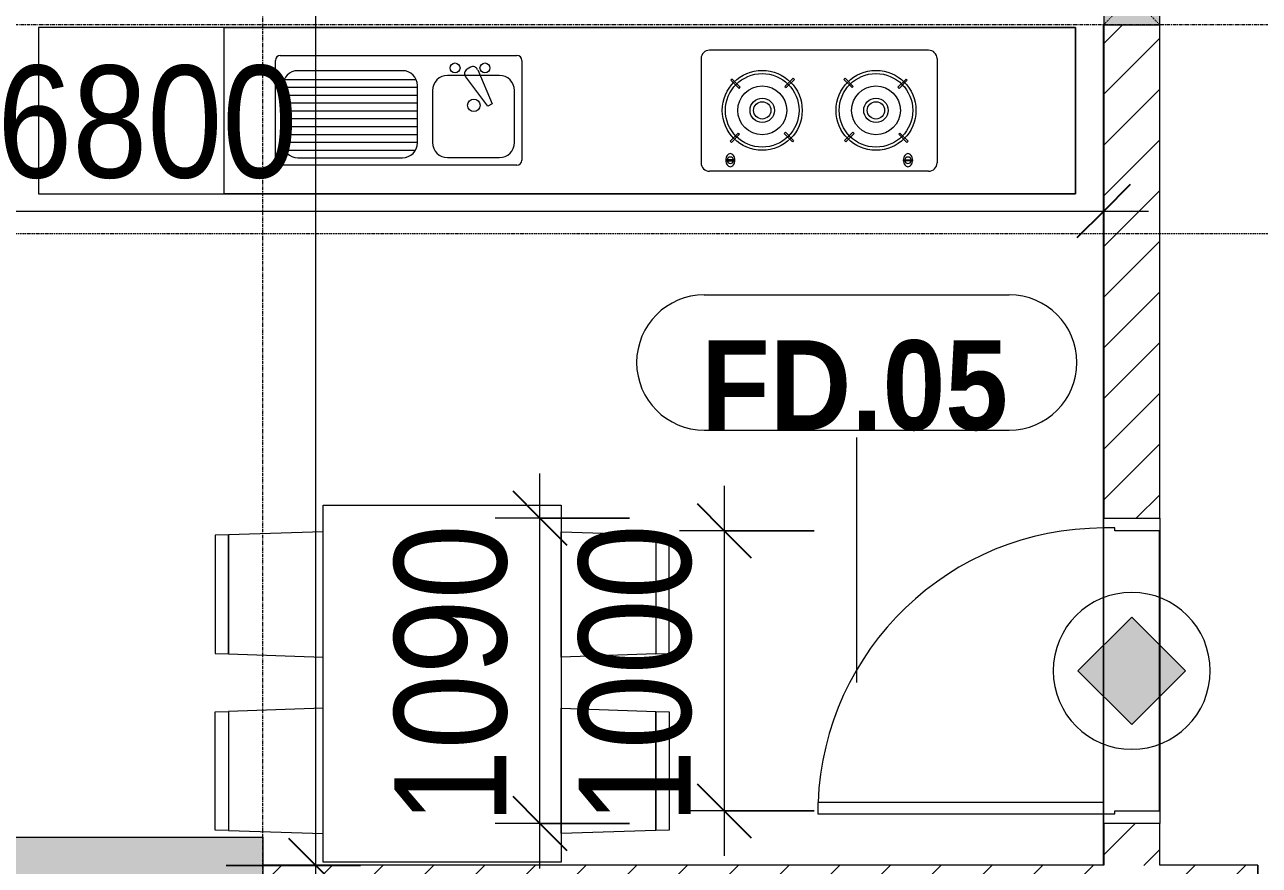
# Model space of a CAD drawing. Header units: millimetres. Extents: x 962 to 241049, y -15958 to 84407.
# Drawn here: x 101182 to 105587, y 45436 to 48437 of the extents above; entities that cross this region are included whole.
import ezdxf

# ---------------------------------------------------------------- set-up
doc = ezdxf.new("R2010")
doc.units = ezdxf.units.MM
for name, pattern in [('Dash', [6, 3, -3]), ('Dash Dot 3_16_', [7.9375, 4.7625, -1.5875, 0, -1.5875]), ('Grid Line', [22.225, 12.7, -3.175, 3.175, -3.175])]:
    doc.linetypes.add(name, pattern=pattern)
for name, color, linetype, lineweight in [('0-1', 7, 'Continuous', 5), ('A-ANNO-DIMS', 211, 'Continuous', 9), ('A-ANNO-DIMS-160', 211, 'Continuous', 9), ('A-ANNO-NOTE', 131, 'Continuous', 9), ('A-DETL-GENF-2', 1, 'Continuous', 9), ('A-DOOR-3', 1, 'Continuous', 9), ('A-DOOR-FRAM-1', 1, 'Continuous', 9), ('A-DOOR-IDEN', 31, 'Continuous', 9), ('A-FLOR', 192, 'Continuous', 9), ('A-FLOR-2', 9, 'Continuous', 9), ('A-WALL', 113, 'Continuous', 9), ('A-WALL-3', 113, 'Continuous', 18), ('A-WALL-PATT-2', 111, 'Continuous', 9), ('G-ANNO-SYMB-1', 111, 'Dash Dot 3_16_', 18), ('I-FURN', 30, 'Continuous', 9), ('I-FURN-1', 254, 'Continuous', 9), ('S-COLS', 52, 'Continuous', 9), ('S-COLS-2', 7, 'Continuous', 18), ('S-COLS-3', 250, 'Continuous', 9), ('S-COLS-6', 52, 'Continuous', 18), ('S-COLS-HDLN', 52, 'Dash', 9), ('S-GRID-1', 1, 'Grid Line', 9)]:
    doc.layers.add(name, color=color, linetype=linetype, lineweight=lineweight)
doc.styles.add('Arial_B_5', font='arialbd_0.ttf', dxfattribs={"width": 0.9, "height": 320})
doc.styles.add('UTM Avo', font='UTM Avo.ttf', dxfattribs={"width": 0.9, "height": 400})
doc.dimstyles.new('1_Dim_chi_tiet_2_5', dxfattribs={"dimscale": 304.8, "dimtxt": 399.720379, "dimasz": 0.629921, "dimexe": 0.524934, "dimexo": 0.0625, "dimgap": 0.052493, "dimtad": 1, "dimdec": 0, "dimrnd": 5, "dimzin": 0, "dimdsep": 46, "dimtxsty": 'UTM Avo', "dimblk1": 'OBLIQUE', "dimblk2": 'OBLIQUE', "dimsah": 1, "dimcen": 0.09, "dimdle": 0.524934, "dimazin": 0, "dimtfac": 1, "dimtdec": 4, "dimtix": 1, "dimtmove": 0, "dimatfit": 3, "dimfxl": 1.049869, "dimfxlon": 1, "dimtvp": 1, "dimtolj": 1, "dimtzin": 0, "dimarcsym": 2})
doc.dimstyles.new('1_Dim_chi_tiet_2_5_1', dxfattribs={"dimscale": 304.8, "dimtxt": 399.720379, "dimasz": 0.629921, "dimexe": 0.524934, "dimexo": 0.0625, "dimgap": 0.052493, "dimtad": 1, "dimdec": 0, "dimrnd": 5, "dimzin": 0, "dimdsep": 46, "dimtxsty": 'UTM Avo', "dimblk1": 'OBLIQUE', "dimblk2": 'OBLIQUE', "dimsah": 1, "dimcen": 0.09, "dimdle": 0.524934, "dimazin": 0, "dimtfac": 1, "dimtdec": 4, "dimtix": 1, "dimtmove": 0, "dimatfit": 3, "dimfxl": 1.049869, "dimfxlon": 1, "dimtvp": 1, "dimtolj": 1, "dimtzin": 0, "dimarcsym": 2})
pattern_1 = [(45, (63179.03, 0), (-90.50967, 90.50967), [])]

# ---------------------------------------------------------------- blocks, each defined once
blk = doc.blocks.new('M_Concrete-Rectangular-Column2 - 400x1300-812637-TKCS_MB TẦNG 1')
at = {"layer": 'S-COLS'}
blk.add_hatch(color=256, dxfattribs=at).paths.add_polyline_path([(-650, 200), (-650, -200), (650, -200), (650, 200), (-180.7, 200)])
at = {"layer": 'S-COLS-2'}
for p, q in [((-650, 200), (650, 200)), ((-650, -200), (-650, 200)), ((650, 200), (650, -200)), ((650, -200), (-650, -200))]:
    blk.add_line(p, q, dxfattribs=at)
blk = doc.blocks.new('NCV_TKTC_KET CAU_rvt-1-TKCS_MB TẦNG 1')
at = {"layer": 'S-COLS-3', "rotation": 180}
blk.add_blockref('M_Concrete-Rectangular-Column2 - 400x1300-812637-TKCS_MB TẦNG 1', (38202.6, 45336.9), dxfattribs=at)
blk = doc.blocks.new('HE BEP A1 - HE BEP A 2-842831-TKCS_MB TẦNG 1')
at = {"layer": 'I-FURN'}
for p, q in [((662.4, 594.4), (0, 594.4)), ((0, 594.4), (0, 0)), ((662.4, 0), (662.4, 594.4)), ((662.4, 594.4), (3700, 594.4)), ((662.4, 0), (662.4, 594.4)), ((3700, 594.4), (3700, 0)), ((3700, 594.4), (3700, 0)), ((862.4, 494.4), (1706.9, 494.4)), ((3175.6, 513.2), (2394, 513.2)), ((844.9, 120.7), (844.9, 476.9)), ((1541.1, 452.3), (1528.6, 445.1)), ((1566.6, 443.1), (1618.1, 322.3)), ((1724.4, 476.9), (1724.4, 120.7)), ((2364, 483.2), (2364, 111.2)), ((3205.6, 483.2), (3205.6, 111.2)), ((876.4, 408.9), (1346.8, 408.9)), ((1298.3, 440.1), (924.9, 440.1)), ((1644.4, 423.2), (1459, 423.2)), ((1602.7, 313.4), (1523.8, 418.4)), ((2474.5, 410.3), (2470.1, 405.9)), ((2470.1, 405.9), (2499.2, 376.7)), ((2503.6, 381.1), (2474.5, 410.3)), ((2692.1, 413), (2663, 383.9)), ((2667.3, 379.5), (2696.5, 408.6)), ((2696.5, 408.6), (2692.1, 413)), ((2873.2, 408.6), (2877.5, 413)), ((2902.3, 379.5), (2873.2, 408.6)), ((2877.5, 413), (2906.7, 383.9)), ((3066, 381.1), (3095.1, 410.3)), ((3099.5, 405.9), (3070.4, 376.7)), ((3095.1, 410.3), (3099.5, 405.9)), ((871.5, 386.8), (871.5, 182.3)), ((871.5, 380.9), (1351.6, 380.9)), ((871.5, 352.9), (1351.6, 352.9)), ((1351.6, 182.3), (1351.6, 386.8)), ((1405.6, 369.9), (1405.6, 183.2)), ((1697.8, 183.2), (1697.8, 369.9)), ((2499.2, 376.7), (2503.6, 381.1)), ((2663, 383.9), (2667.3, 379.5)), ((2906.7, 383.9), (2902.3, 379.5)), ((3070.4, 376.7), (3066, 381.1)), ((871.5, 324.9), (1351.6, 324.9)), ((1618.1, 322.3), (1602.7, 313.4)), ((871.5, 296.9), (1351.6, 296.9)), ((871.5, 268.9), (1351.6, 268.9)), ((871.5, 240.9), (1351.6, 240.9)), ((871.5, 212.9), (1351.6, 212.9)), ((871.5, 184.9), (1351.6, 184.9)), ((2467.4, 188.3), (2496.5, 217.4)), ((2471.8, 183.9), (2467.4, 188.3)), ((2500.9, 213), (2471.8, 183.9)), ((2496.5, 217.4), (2500.9, 213)), ((2660.2, 215.8), (2664.6, 220.2)), ((2689.3, 186.7), (2660.2, 215.8)), ((2664.6, 220.2), (2693.7, 191.1)), ((2693.7, 191.1), (2689.3, 186.7)), ((2905, 220.2), (2875.9, 191.1)), ((2875.9, 191.1), (2880.3, 186.7)), ((2880.3, 186.7), (2909.4, 215.8)), ((2909.4, 215.8), (2905, 220.2)), ((3073.1, 217.4), (3068.7, 213)), ((3068.7, 213), (3097.9, 183.9)), ((3102.3, 188.3), (3073.1, 217.4)), ((3097.9, 183.9), (3102.3, 188.3)), ((877.9, 156.9), (1345.2, 156.9)), ((1706.9, 103.2), (862.4, 103.2)), ((924.9, 128.9), (1298.3, 128.9)), ((1459, 129.9), (1644.4, 129.9)), ((2451.6, 122.3), (2451.6, 118.3)), ((2484.1, 122.3), (2451.6, 122.3)), ((2451.6, 118.3), (2484.1, 118.3)), ((2484.1, 118.3), (2484.1, 122.3)), ((3085.5, 118.3), (3085.5, 122.3)), ((3085.5, 122.3), (3118, 122.3)), ((3118, 118.3), (3085.5, 118.3)), ((3118, 122.3), (3118, 118.3)), ((3175.6, 81.2), (2394, 81.2)), ((0, 0), (662.4, 0)), ((3700, 0), (662.4, 0))]:
    blk.add_line(p, q, dxfattribs=at)
for centre, radius in [((1485.9, 449.9), 17.8), ((1592.6, 449.9), 17.8), ((2581.9, 298.5), 142.6), ((2987.7, 298.5), 142.6), ((2581.9, 298.5), 131.3), ((2987.7, 298.5), 131.3), ((2581.9, 298.5), 87.2), ((2987.7, 298.5), 87.2), ((1552.8, 316.6), 22.2), ((2581.9, 298.5), 43.6), ((2581.9, 298.5), 30.9), ((2987.7, 298.5), 43.6), ((2987.7, 298.5), 30.9)]:
    blk.add_circle(centre, radius, dxfattribs=at)
for centre, radius, start, end in [((862.4, 476.9), 17.5, 90, 180), ((1706.9, 476.9), 17.5, 0, 90), ((2394, 483.2), 30, 90, 180), ((3175.6, 483.2), 30, 360, 90), ((1537.5, 429.7), 17.8, 119.9521, 219.4618), ((1549.9, 436.9), 17.8, 20.5379, 119.9521), ((924.9, 386.8), 53.3, 90, 180), ((1298.3, 386.8), 53.3, 360, 90), ((1459, 369.9), 53.3, 90, 180), ((1644.4, 369.9), 53.3, 360, 90), ((924.9, 182.3), 53.3, 180, 270), ((1298.3, 182.3), 53.3, 270, 360), ((1459, 183.2), 53.3, 180, 270), ((1644.4, 183.2), 53.3, 270, 360), ((2476.6, 123.1), 24.7, 145.204, 163.9419), ((2471.3, 126.9), 18.1, 120.7976, 145.204), ((2467.9, 132.6), 11.5, 90, 120.7976), ((2467.9, 132.6), 11.5, 59.2024, 90), ((2464.5, 126.9), 18.1, 34.796, 59.2024), ((2459.1, 123.1), 24.7, 16.0581, 34.796), ((3110.5, 123.1), 24.7, 145.204, 163.9419), ((3105.2, 126.9), 18.1, 120.7976, 145.204), ((3101.8, 132.6), 11.5, 90, 120.7976), ((3101.8, 132.6), 11.5, 59.2024, 90), ((3098.4, 126.9), 18.1, 34.796, 59.2024), ((3093, 123.1), 24.7, 16.0581, 34.796), ((862.4, 120.7), 17.5, 180, 270), ((1706.9, 120.7), 17.5, 270, 360), ((2394, 111.2), 30, 180, 270), ((2485.1, 120.7), 33.5, 163.9419, 180), ((2485.1, 120.7), 33.5, 180, 196.0581), ((2476.6, 118.2), 24.7, 196.0581, 214.796), ((2467.8, 120.3), 11.6, 9.9102, 170.0898), ((2467.8, 120.3), 11.6, 189.7177, 350.2823), ((2471.3, 114.5), 18.1, 214.796, 239.2024), ((2467.9, 108.8), 11.5, 239.2024, 270), ((2467.9, 108.8), 11.5, 270, 300.7976), ((2464.5, 114.5), 18.1, 300.7976, 325.204), ((2459.1, 118.2), 24.7, 325.204, 343.9419), ((2450.6, 120.7), 33.5, 0, 16.0581), ((2450.6, 120.7), 33.5, 343.9419, 0), ((3119, 120.7), 33.5, 163.9419, 180), ((3119, 120.7), 33.5, 180, 196.0581), ((3110.5, 118.2), 24.7, 196.0581, 214.796), ((3105.2, 114.5), 18.1, 214.796, 239.2024), ((3101.8, 120.3), 11.6, 9.9102, 170.0898), ((3101.8, 120.3), 11.6, 189.7177, 350.2823), ((3101.8, 108.8), 11.5, 239.2024, 270), ((3101.8, 108.8), 11.5, 270, 300.7976), ((3098.4, 114.5), 18.1, 300.7976, 325.204), ((3093, 118.2), 24.7, 325.204, 343.9419), ((3084.5, 120.7), 33.5, 0, 16.0581), ((3084.5, 120.7), 33.5, 343.9419, 0), ((3175.6, 111.2), 30, 270, 0)]:
    blk.add_arc(centre, radius, start, end, dxfattribs=at)
at = {"layer": 'I-FURN-1'}
for p, q in [((3700, 594.4), (0, 594.4)), ((0, 594.4), (0, 0)), ((3700, 0), (3700, 594.4)), ((0, 0), (3700, 0))]:
    blk.add_line(p, q, dxfattribs=at)
blk = doc.blocks.new('RES_BAN AN 1 - RES_BAN AN 1-842837-TKCS_MB TẦNG 1')
at = {"layer": 'I-FURN-1'}
for p, q in [((-425, 1275), (425, 1275)), ((-425, 0), (-425, 1275)), ((425, 1275), (425, 0)), ((-761.9, 1168.8), (-809.6, 1167.2)), ((-809.6, 1167.2), (-809.6, 745.3)), ((-425, 1180), (-761.9, 1168.8)), ((-761.9, 1168.8), (-761.9, 743.8)), ((-761.9, 743.8), (-761.9, 1168.8)), ((-425, 732.5), (-425, 1180)), ((425, 1180), (761.9, 1168.8)), ((425, 732.5), (425, 1180)), ((761.9, 1168.8), (761.9, 743.8)), ((761.9, 1168.8), (761.9, 743.8)), ((809.6, 1167.2), (761.9, 1168.8)), ((809.6, 745.3), (809.6, 1167.2)), ((-809.6, 745.3), (-761.9, 743.8)), ((-761.9, 743.8), (-425, 732.5)), ((761.9, 743.8), (425, 732.5)), ((761.9, 743.8), (809.6, 745.3)), ((-809.6, 536.9), (-761.9, 538.5)), ((-809.6, 115.1), (-809.6, 536.9)), ((-425, 549.7), (-761.9, 538.5)), ((-761.9, 538.5), (-761.9, 113.5)), ((-761.9, 538.5), (-761.9, 113.5)), ((-425, 102.3), (-425, 549.7)), ((425, 549.7), (761.9, 538.5)), ((425, 102.3), (425, 549.7)), ((761.9, 538.5), (761.9, 113.5)), ((761.9, 538.5), (809.6, 536.9)), ((761.9, 113.5), (761.9, 538.5)), ((809.6, 536.9), (809.6, 115.1)), ((-761.9, 113.5), (-809.6, 115.1)), ((-761.9, 113.5), (-425, 102.3)), ((761.9, 113.5), (425, 102.3)), ((809.6, 115.1), (761.9, 113.5)), ((425, 0), (-425, 0))]:
    blk.add_line(p, q, dxfattribs=at)
blk = doc.blocks.new('NCV_TKTC_TANG 1_rvt-1-TKCS_MB TẦNG 1')
at = {"layer": 'A-FLOR-2'}
for p, q in [((41852.6, 45436.9), (41852.6, 48436.9)), ((41852.4, 46677.4), (41852.4, 45587.4)), ((42052.4, 45630.3), (42052.4, 46630.3))]:
    blk.add_line(p, q, dxfattribs=at)
at = {"layer": 'I-FURN-1'}
for name, p in [('HE BEP A1 - HE BEP A 2-842831-TKCS_MB TẦNG 1', (38052.6, 47832.6)), ('RES_BAN AN 1 - RES_BAN AN 1-842837-TKCS_MB TẦNG 1', (39492.6, 45446.9))]:
    blk.add_blockref(name, p, dxfattribs=at)
blk = doc.blocks.new('G1_SOF - BO TRU - 200x200-V240-TKCS_MB TẦNG 1')
at = {"layer": 'S-COLS'}
blk.add_hatch(color=256, dxfattribs=at).paths.add_polyline_path([(-100, -100), (100, -100), (100, 100), (-100, 100), (-100, -53)])
at = {"layer": 'S-COLS-6'}
for p, q in [((100, 100), (-100, 100)), ((-100, 100), (-100, -100)), ((100, -100), (100, 100)), ((-100, -100), (100, -100))]:
    blk.add_line(p, q, dxfattribs=at)
at = {"layer": 'S-COLS-HDLN'}
for p, q in [((100, 100), (-100, -100)), ((-100, 100), (100, -100))]:
    blk.add_line(p, q, dxfattribs=at)
blk = doc.blocks.new('FD_05 - FD_05-1000x2200mm-835433-TKCS_MB TẦNG 1')
at = {"layer": 'A-DETL-GENF-2'}
for p, q in [((510, -100), (470, -100)), ((470, -100), (470, -1120)), ((510, -1120), (510, -100)), ((470, -1120), (510, -1120))]:
    blk.add_line(p, q, dxfattribs=at)
blk.add_arc((510, -100), 1020, 180, 267.7525, dxfattribs=at)
at = {"layer": 'A-DOOR-FRAM-1'}
for p, q in [((-545, 100), (-500, 100)), ((-545, -100), (-545, 100)), ((-500, 100), (-500, -60)), ((500, 100), (545, 100)), ((500, -60), (500, 100)), ((545, 100), (545, -100)), ((-500, -60), (-510, -60)), ((-510, -60), (-510, -100)), ((510, -60), (500, -60)), ((510, -100), (510, -60)), ((-510, -100), (-545, -100)), ((545, -100), (510, -100))]:
    blk.add_line(p, q, dxfattribs=at)
blk = doc.blocks.new('DIMBLOCK174-TKCS_MB TẦNG 1')
at = {"layer": 'A-ANNO-DIMS-160'}
for p, q in [((102220.3, 45275.3), (102220.3, 53595.3)), ((101900.3, 53435.3), (102380.3, 53435.3)), ((102220.3, 53435.3), (101900.3, 53435.3)), ((101900.3, 45435.3), (102380.3, 45435.3)), ((102220.3, 45435.3), (101900.3, 45435.3))]:
    blk.add_line(p, q, dxfattribs=at)
at = {"layer": 'A-ANNO-DIMS-160', "lineweight": 25}
for p, q in [((102220.3, 53435.3), (102124.3, 53531.3)), ((102220.3, 53435.3), (102316.3, 53339.3)), ((102220.3, 45435.3), (102124.3, 45531.3)), ((102220.3, 45435.3), (102316.3, 45339.3))]:
    blk.add_line(p, q, dxfattribs=at)
at = {"layer": 'A-ANNO-DIMS-160', "color": 0, "insert": (101700.7, 48887.5), "char_height": 400, "width": 1314.636, "attachment_point": 1, "rotation": 90, "line_spacing_factor": 1.110334, "style": 'UTM Avo'}
blk.add_mtext('8000', dxfattribs=at)
blk = doc.blocks.new('_Oblique')
at = {"color": 0, "linetype": 'ByBlock', "lineweight": -2}
blk.add_line((-0.5, -0.5), (0.5, 0.5), dxfattribs=at)
blk = doc.blocks.new('HDNDCT_GHI CHÚ CỬA CHỐNG CHÁY EI30 - HDNDCT_GHI CHÚ CỬA CHỐNG CHÁY EI30-2461928-TKCS_MB TẦNG 1')
at = {"layer": 'A-ANNO-NOTE'}
blk.add_hatch(color=256, dxfattribs=at).paths.add_polyline_path([(-1.2, 0), (0, 1.2), (1.2, 0), (0, -1.2)])
for p, q in [((0, 1.2), (-1.2, 0)), ((1.2, 0), (0, 1.2)), ((-1.2, 0), (0, -1.2)), ((0, -1.2), (1.2, 0))]:
    blk.add_line(p, q, dxfattribs=at)
for start, end in [(360, 180), (180, 360)]:
    blk.add_arc((0, 0), 1.75, start, end, dxfattribs=at)
blk = doc.blocks.new('DIMBLOCK250-TKCS_MB TẦNG 1')
at = {"layer": 'A-ANNO-DIMS-160'}
for p, q in [((103678.2, 46790.3), (103678.2, 45470.3)), ((103998.2, 46630.3), (103518.2, 46630.3)), ((103678.2, 46630.3), (103998.2, 46630.3)), ((103998.2, 45630.3), (103518.2, 45630.3)), ((103678.2, 45630.3), (103998.2, 45630.3))]:
    blk.add_line(p, q, dxfattribs=at)
at = {"layer": 'A-ANNO-DIMS-160', "lineweight": 25}
for p, q in [((103678.2, 46630.3), (103582.2, 46726.3)), ((103678.2, 46630.3), (103774.2, 46534.3)), ((103678.2, 45630.3), (103582.2, 45726.3)), ((103678.2, 45630.3), (103774.2, 45534.3))]:
    blk.add_line(p, q, dxfattribs=at)
at = {"layer": 'A-ANNO-DIMS-160', "color": 0, "insert": (103158.5, 45582.5), "char_height": 400, "width": 1314.636, "attachment_point": 1, "rotation": 90, "line_spacing_factor": 1.110334, "style": 'UTM Avo'}
blk.add_mtext('1000', dxfattribs=at)
blk = doc.blocks.new('DIMBLOCK251-TKCS_MB TẦNG 1')
at = {"layer": 'A-ANNO-DIMS-160'}
for p, q in [((103020.3, 45425.3), (103020.3, 46835.3)), ((103340.3, 46675.3), (102860.3, 46675.3)), ((103020.3, 46675.3), (103340.3, 46675.3)), ((103340.3, 45585.3), (102860.3, 45585.3)), ((103020.3, 45585.3), (103340.3, 45585.3))]:
    blk.add_line(p, q, dxfattribs=at)
at = {"layer": 'A-ANNO-DIMS-160', "lineweight": 25}
for p, q in [((103020.3, 46675.3), (102924.3, 46771.3)), ((103020.3, 46675.3), (103116.3, 46579.3)), ((103020.3, 45585.3), (102924.3, 45681.3)), ((103020.3, 45585.3), (103116.3, 45489.3))]:
    blk.add_line(p, q, dxfattribs=at)
at = {"layer": 'A-ANNO-DIMS-160', "color": 0, "insert": (102500.7, 45582.5), "char_height": 400, "width": 1314.636, "attachment_point": 1, "rotation": 90, "line_spacing_factor": 1.110334, "style": 'UTM Avo'}
blk.add_mtext('1090', dxfattribs=at)
blk = doc.blocks.new('STN_Door Tag - STN_Door Tag-1788670-TKCS_MB TẦNG 1')
at = {"layer": 'A-DOOR-IDEN'}
for p, q in [((-3.37, 1.495), (3.431, 1.495)), ((-3.37, -1.524), (3.431, -1.524))]:
    blk.add_line(p, q, dxfattribs=at)
for centre, start, end in [((-3.37, -0.015), 90, 270), ((3.431, -0.015), 270, 90)]:
    blk.add_arc(centre, 1.509, start, end, dxfattribs=at)
blk = doc.blocks.new('DIMBLOCK358-TKCS_MB TẦNG 1')
at = {"layer": 'A-ANNO-DIMS-160'}
for p, q in [((98231.6, 48091.5), (98231.6, 47611.5)), ((98231.6, 47771.5), (98231.6, 48091.5)), ((105031.7, 48091.5), (105031.7, 47611.5)), ((105031.7, 47771.5), (105031.7, 48091.5)), ((98071.6, 47771.5), (105191.7, 47771.5))]:
    blk.add_line(p, q, dxfattribs=at)
at = {"layer": 'A-ANNO-DIMS-160', "lineweight": 25}
for p, q in [((98231.6, 47771.5), (98327.6, 47867.5)), ((105031.7, 47771.5), (105127.7, 47867.5)), ((98231.6, 47771.5), (98135.6, 47675.5)), ((105031.7, 47771.5), (104935.7, 47675.5))]:
    blk.add_line(p, q, dxfattribs=at)
at = {"layer": 'A-ANNO-DIMS-160', "color": 0, "insert": (101083.9, 48291.1), "char_height": 400, "width": 1314.636, "attachment_point": 1, "line_spacing_factor": 1.110334, "style": 'UTM Avo'}
blk.add_mtext('6800', dxfattribs=at)

msp = doc.modelspace()

# ---------------------------------------------------------------- hatches: boundary and pattern name
at = {"layer": 'A-WALL-PATT-2'}
h = msp.add_hatch(dxfattribs=at)
h.set_pattern_fill('FP_1', color=256, style=0, pattern_type=2)
h.set_pattern_definition(pattern_1)
h.paths.add_polyline_path([(105231.7, 45436.9), (105231.7, 45585.3), (105031.7, 45585.3), (105031.7, 45436.9)])
h.paths.add_polyline_path([(105231.7, 46675.3), (105231.7, 48436.9), (105031.7, 48436.9), (105031.7, 46675.3)])
h.paths.add_polyline_path([(105092.1, 48636.9), (105231.7, 48636.9), (105231.7, 49486.9), (105031.7, 49486.9), (105031.7, 48636.9)])
h = msp.add_hatch(dxfattribs=at)
h.set_pattern_fill('FP_1', color=256, style=0, pattern_type=2)
h.set_pattern_definition(pattern_1)
h.paths.add_polyline_path([(105231.7, 45236.9), (105581.6, 45236.9), (105581.6, 45436.9), (102031.7, 45436.9), (102031.7, 45236.9), (105031.7, 45236.9), (105031.7, 45435.3), (105231.7, 45435.3)])

# ---------------------------------------------------------------- linework, layer by layer
at = {"layer": 'A-DOOR-IDEN'}
msp.add_line((104150.9, 46089.3), (104150.9, 46963.1), dxfattribs=at)
at = {"layer": 'A-FLOR'}
msp.add_line((105581.7, 45436.9), (105581.7, 42336.9), dxfattribs=at)
at = {"layer": 'A-WALL'}
for p, q in [((105031.7, 45620.3), (105031.7, 46640.3)), ((105231.7, 46630.3), (105231.7, 45630.3))]:
    msp.add_line(p, q, dxfattribs=at)
at = {"layer": 'A-WALL-3'}
for p, q in [((105031.7, 48436.9), (105031.7, 46675.3)), ((105231.7, 46675.3), (105231.7, 48436.9)), ((105031.7, 46675.3), (105231.7, 46675.3)), ((105031.7, 45585.3), (105031.7, 45436.9)), ((105231.7, 45585.3), (105031.7, 45585.3)), ((105231.7, 45436.9), (105231.7, 45585.3)), ((105031.7, 45436.9), (102031.7, 45436.9)), ((102031.7, 45436.9), (102031.7, 45236.9)), ((105581.6, 45436.9), (105231.7, 45436.9)), ((105581.6, 42336.9), (105581.6, 45436.9))]:
    msp.add_line(p, q, dxfattribs=at)
at = {"layer": 'G-ANNO-SYMB-1'}
msp.add_line((90628.5, 47691.5), (198105.9, 47691.5), dxfattribs=at)
at = {"layer": 'S-GRID-1'}
for p, q in [((102031.6, 15532), (102031.6, 78459.2)), ((192368.8, 48436.9), (96265.8, 48436.9))]:
    msp.add_line(p, q, dxfattribs=at)

# ---------------------------------------------------------------- block references
at = {"layer": '0-1'}
for name in ['NCV_TKTC_KET CAU_rvt-1-TKCS_MB TẦNG 1', 'NCV_TKTC_TANG 1_rvt-1-TKCS_MB TẦNG 1']:
    msp.add_blockref(name, (63179, 0), dxfattribs=at)
at = {"layer": 'A-ANNO-NOTE', "xscale": 160, "yscale": 160, "zscale": 160}
msp.add_blockref('HDNDCT_GHI CHÚ CỬA CHỐNG CHÁY EI30 - HDNDCT_GHI CHÚ CỬA CHỐNG CHÁY EI30-2461928-TKCS_MB TẦNG 1', (105131.7, 46130.3), dxfattribs=at)
at = {"layer": 'A-DOOR-3', "rotation": 269.9999999999999}
msp.add_blockref('FD_05 - FD_05-1000x2200mm-835433-TKCS_MB TẦNG 1', (105131.7, 46130.3), dxfattribs=at)
at = {"layer": 'A-DOOR-IDEN', "xscale": 159.9999999999999, "yscale": 159.9999999999999, "zscale": 159.9999999999999}
msp.add_blockref('STN_Door Tag - STN_Door Tag-1788670-TKCS_MB TẦNG 1', (104146, 47233.4), dxfattribs=at)
at = {"layer": 'S-COLS'}
msp.add_blockref('G1_SOF - BO TRU - 200x200-V240-TKCS_MB TẦNG 1', (105131.7, 48536.9), dxfattribs=at)

# ---------------------------------------------------------------- texts
at = {"layer": 'A-DOOR-IDEN', "insert": (104142.8, 47148), "char_height": 320, "width": 1124.64, "attachment_point": 5, "line_spacing_factor": 0.936439, "style": 'Arial_B_5'}
msp.add_mtext('\\pt7.2,14.4,21.6,28.8,36,43.2,50.4,57.6,64.8,72,79.2,86.4,93.6,100.8,108,115.2,122.4,129.6,136.8,144,151.2,158.4,165.6,172.8,180,187.2,194.4,201.6,208.8,216,223.2,230.4;FD.05', dxfattribs=at)

# ---------------------------------------------------------------- dimensions: what is measured, and where the dimension line sits
at = {"layer": 'A-ANNO-DIMS'}
for base, p1, p2, override, picture, middle in [((102220.3, 53435.3), (101900.3, 45435.3), (101900.3, 53435.3), {"dimpost": '<>', "dimfxl": 8000}, 'DIMBLOCK174-TKCS_MB TẦNG 1', (101997.3, 49435.3)), ((103020.3, 46675.3), (103340.3, 45585.3), (103340.3, 46675.3), {"dimpost": '<>', "dimfxl": 1090}, 'DIMBLOCK251-TKCS_MB TẦNG 1', (102797.3, 46130.3)), ((103678.2, 45630.3), (103998.2, 46630.3), (103998.2, 45630.3), {"dimpost": '<>', "dimfxl": 1000}, 'DIMBLOCK250-TKCS_MB TẦNG 1', (103455.2, 46130.3))]:
    dim = msp.add_linear_dim(base=base, p1=p1, p2=p2, angle=90, dimstyle='1_Dim_chi_tiet_2_5', override=override, dxfattribs=at)
    dim.commit()
    dim.dimension.update_dxf_attribs({"geometry": picture, "text_midpoint": middle})
dim = msp.add_linear_dim(base=(105031.7, 47771.5), p1=(98231.6, 48091.5), p2=(105031.7, 48091.5), dimstyle='1_Dim_chi_tiet_2_5_1', override={"dimpost": '<>', "dimfxl": 6800.071331}, dxfattribs=at)
dim.commit()
dim.dimension.update_dxf_attribs({"geometry": 'DIMBLOCK358-TKCS_MB TẦNG 1', "text_midpoint": (101631.6, 47994.5)})

doc.saveas('drawing.dxf')
